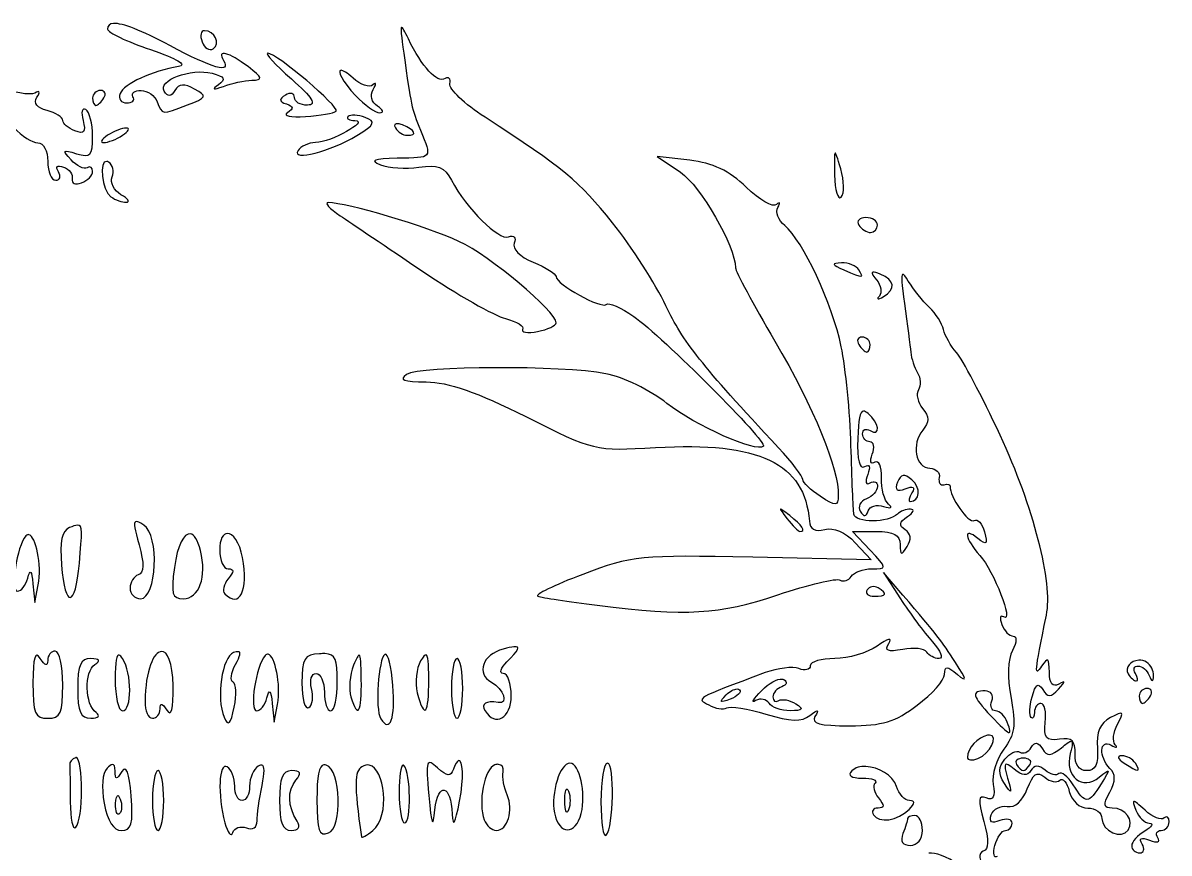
# Model space of a CAD drawing. Extents: x 25 to 138, y 19 to 165.
# Drawn here: x 84.01 to 127.28, y 130.6 to 161.95 of the extents above; entities that cross this region are included whole.
import ezdxf

# ---------------------------------------------------------------- set-up
doc = ezdxf.new("R2010")
doc.units = 0
doc.layers.add('Layer_1', color=7, linetype='CONTINUOUS')

msp = doc.modelspace()

# ---------------------------------------------------------------- linework, layer by layer
at = {"layer": 'Layer_1', "color": 7}
for points in [[(87.434318, 161.924697), (87.434318, 161.924697)], [(90.86784, 161.652397), (90.86784, 161.652397)], [(98.304835, 161.778074), (98.304835, 161.778074)], [(93.250743, 160.805731), (93.250743, 160.805731)], [(96.024457, 160.15805), (96.024457, 160.15805)], [(86.94098, 159.394619), (86.94098, 159.394619)], [(96.539293, 158.463063), (96.539293, 158.463063)], [(87.912222, 157.975239), (87.912222, 157.975239)], [(98.178606, 158.137297), (98.178606, 158.137297)], [(87.177451, 156.717917), (87.177451, 156.717917)], [(109.183619, 156.758156), (107.95, 156.899267), (108.835802, 156.304506)], [(114.67152, 157.030455), (114.67152, 157.030455)], [(95.543246, 155.160183), (95.543246, 155.160183)], [(115.835687, 154.596842), (115.835687, 154.596842)], [(114.918465, 152.883662), (114.918465, 152.883662)], [(116.103575, 152.533092), (116.103575, 152.533092)], [(117.219786, 152.448755), (117.219786, 152.448755)], [(115.694576, 150.081286), (115.694576, 150.081286)], [(115.748043, 147.284969), (115.748043, 147.284969)], [(117.236875, 144.858521), (117.236875, 144.858521)], [(112.606667, 143.590175), (112.606667, 143.590175)], [(86.060689, 142.97998), (86.060689, 142.97998)], [(88.26445, 143.112822), (88.26445, 143.112822)], [(84.235617, 142.622791), (84.235617, 142.622791)], [(90.331507, 142.653107), (90.331507, 142.653107)], [(91.728284, 142.669645), (91.728284, 142.669645)], [(115.993333, 142.037953), (115.330772, 142.743508), (116.226497, 142.743508)], [(115.429439, 142.319622), (116.033573, 141.676353), (111.56873, 141.770062)], [(116.505965, 141.191286), (117.142618, 140.203508)], [(117.229709, 140.344619), (116.505965, 141.191286), (116.505965, 141.191286)], [(84.389956, 140.767953), (84.461062, 140.062397), (84.587292, 140.72606)], [(116.066093, 140.659362), (116.066093, 140.659362)], [(85.231111, 138.227953), (85.231111, 138.227953)], [(87.643781, 138.079123), (87.643781, 138.079123)], [(89.238997, 138.214722), (89.238997, 138.214722)], [(92.132878, 138.203145), (92.132878, 138.203145)], [(93.266728, 138.107235), (93.266728, 138.107235)], [(95.410404, 138.129835), (95.410404, 138.129835)], [(96.706862, 138.067549), (96.706862, 138.067549)], [(97.679758, 138.106132), (97.679758, 138.106132)], [(99.229223, 138.082431), (99.229223, 138.082431)], [(102.542577, 138.388907), (102.542577, 138.388907)], [(86.571667, 137.941319), (86.571667, 137.941319)], [(100.400556, 137.945731), (100.400556, 137.945731)], [(126.141206, 137.879583), (126.141206, 137.879583)], [(110.972865, 136.795895), (110.972865, 136.795895)], [(112.668403, 137.172374), (112.668403, 137.172374)], [(126.452091, 136.816842), (126.452091, 136.816842)], [(120.340769, 136.723133), (120.340769, 136.723133)], [(93.421067, 136.252397), (93.492173, 135.546842), (93.618403, 136.210504)], [(120.506132, 135.056811), (120.506132, 135.056811)], [(123.557659, 134.818686), (123.557659, 134.818686)], [(86.021003, 134.204079), (86.021003, 134.204079)], [(121.778889, 134.183133), (121.778889, 134.183133)], [(125.501798, 134.272431), (125.501798, 134.272431)], [(87.377544, 133.942803), (87.377544, 133.942803)], [(93.034666, 133.92241), (93.034666, 133.92241)], [(95.374576, 133.934534), (95.374576, 133.934534)], [(97.084444, 133.920203), (97.084444, 133.920203)], [(98.359956, 133.918549), (98.359956, 133.918549)], [(100.455126, 134.092184), (100.455126, 134.092184)], [(101.970417, 133.949419), (101.970417, 133.949419)], [(104.662551, 133.994619), (104.662551, 133.994619)], [(106.07642, 133.994619), (106.07642, 133.994619)], [(115.837341, 133.870594), (115.837341, 133.870594)], [(89.111667, 133.712397), (89.111667, 133.712397)], [(94.155839, 133.712397), (94.155839, 133.712397)], [(104.553964, 133.017865), (104.553964, 133.017865)], [(87.591965, 132.768164), (87.591965, 132.768164)], [(125.95214, 132.551535), (125.95214, 132.551535)], [(117.686667, 132.019064), (117.686667, 132.019064)]]:
    msp.add_lwpolyline(points, dxfattribs=at)
for points in [[(87.434318, 161.924697), (87.282268, 161.915101), (87.206667, 161.843707), (87.206667, 161.710826)], [(89.560355, 161.087953), (88.473599, 161.667877), (87.768825, 161.945804), (87.434318, 161.924697)], [(87.206667, 161.710826), (87.206667, 161.587746), (87.934089, 161.239749), (88.823382, 160.937469)], [(90.86784, 161.652397), (90.726649, 161.652397), (90.684025, 161.462659), (90.77303, 161.230715)], [(91.191952, 160.968339), (91.487885, 161.151235), (91.250406, 161.652397), (90.86784, 161.652397)], [(98.304835, 161.778074), (98.260289, 161.760059), (98.295446, 161.459332), (98.386415, 160.805731)], [(98.563907, 161.340959), (98.421907, 161.635176), (98.339481, 161.792083), (98.304835, 161.778074)], [(91.581111, 160.523508), (91.889896, 160.023879), (91.185952, 160.220486), (89.560355, 161.087953)], [(90.77303, 161.230715), (90.862034, 160.998773), (91.050463, 160.880895), (91.191952, 160.968339)], [(99.945802, 159.842204), (99.649288, 159.658946), (99.075407, 160.281153), (98.563907, 161.340959)], [(88.823382, 160.937469), (89.834731, 160.5937), (90.231093, 160.354353), (89.881716, 160.298611)], [(92.50991, 160.295854), (91.797059, 160.844412), (91.308933, 160.963899), (91.581111, 160.523508)], [(93.250743, 160.805731), (93.134589, 160.805731), (93.536866, 160.366892), (94.144812, 159.830077)], [(95.831533, 158.612443), (95.985186, 158.766099), (93.585199, 160.805731), (93.250743, 160.805731)], [(98.386415, 160.805731), (98.665177, 158.802839), (98.680357, 158.733175), (99.020314, 157.894761)], [(89.881716, 160.298611), (88.905069, 160.142788), (87.81647, 159.637407), (87.677405, 159.275005)], [(89.341523, 159.365404), (89.086772, 159.777598), (90.352948, 160.251584), (91.151162, 160.042847)], [(92.651021, 159.778264), (93.088262, 159.795282), (93.069173, 159.865487), (92.50991, 160.295854)], [(96.024457, 160.15805), (95.861852, 160.163229), (96.057568, 159.745599), (96.569059, 159.201142)], [(96.472595, 159.860947), (96.246374, 160.065673), (96.098368, 160.155697), (96.024457, 160.15805)], [(91.151162, 160.042847), (91.631826, 159.917151), (91.685804, 159.8208), (91.393145, 159.611245)], [(91.581111, 159.550062), (91.891556, 159.664754), (92.372919, 159.767427), (92.651021, 159.778264)], [(94.144812, 159.830077), (94.946758, 159.121956), (95.114432, 158.850822), (94.756111, 158.842299)], [(97.223351, 159.605733), (97.094644, 159.488978), (96.75683, 159.603715), (96.472595, 159.860947)], [(97.234375, 159.433755), (97.356766, 159.645137), (97.352056, 159.722488), (97.223351, 159.605733)], [(100.125499, 159.64873), (100.168148, 159.842644), (100.087283, 159.929645), (99.945802, 159.842204)], [(84.458308, 159.299257), (84.295629, 159.198718), (83.609315, 159.314957), (82.933094, 159.557778)], [(84.54099, 159.137202), (84.669492, 159.345121), (84.636652, 159.409481), (84.458308, 159.299257)], [(86.94098, 159.394619), (86.776597, 159.394617), (86.642222, 159.267619), (86.642222, 159.112397)], [(87.065556, 159.112397), (87.161489, 159.267619), (87.105363, 159.394619), (86.94098, 159.394619)], [(87.677405, 159.275005), (87.603437, 159.082253), (87.715347, 158.924432), (87.926553, 158.924432)], [(88.165229, 159.159799), (88.085287, 159.28915), (88.222085, 159.394619), (88.468951, 159.394619)], [(88.468951, 159.394619), (88.715816, 159.394617), (88.990901, 159.204117), (89.080247, 158.971286)], [(89.74832, 159.397374), (89.59587, 159.150703), (89.479704, 159.141819), (89.341523, 159.365404)], [(90.489154, 159.447536), (90.106091, 159.661909), (89.903241, 159.648044), (89.74832, 159.397374)], [(90.222366, 158.850018), (90.953683, 159.128069), (90.974709, 159.175796), (90.489154, 159.447536)], [(91.393145, 159.611245), (91.130399, 159.423104), (91.187346, 159.404588), (91.581111, 159.550062)], [(94.262222, 159.128933), (94.262222, 159.293316), (94.109608, 159.333973), (93.923225, 159.218781)], [(97.400841, 158.803164), (97.167776, 158.950786), (97.101036, 159.203448), (97.234375, 159.433755)], [(101.458889, 158.380934), (100.682778, 158.884082), (100.082847, 159.454792), (100.125499, 159.64873)], [(84.920226, 158.637248), (84.543039, 158.735913), (84.405363, 158.917749), (84.54099, 159.137202)], [(86.642222, 159.112397), (86.642222, 158.957172), (86.698348, 158.830175), (86.766798, 158.830175)], [(86.766798, 158.830175), (86.835248, 158.830175), (86.969623, 158.957172), (87.065556, 159.112397)], [(87.926553, 158.924432), (88.137752, 158.924432), (88.245174, 159.030446), (88.165229, 159.159799)], [(89.080247, 158.971286), (89.273902, 158.466625), (89.22709, 158.471606), (90.222366, 158.850018)], [(93.923225, 159.218781), (93.666045, 159.059833), (93.673778, 158.979654), (93.955195, 158.885846)], [(93.955195, 158.885846), (94.231392, 158.793782), (94.241152, 158.709443), (93.993231, 158.556219)], [(94.756111, 158.842299), (94.484472, 158.835836), (94.262222, 158.964549), (94.262222, 159.128933)], [(96.569059, 159.201142), (96.906563, 158.841887), (97.319313, 158.550103), (97.486281, 158.552361)], [(85.513333, 158.262973), (85.513333, 158.383485), (85.246289, 158.55198), (84.920226, 158.637248)], [(86.386458, 158.673076), (86.245711, 158.760063), (86.197127, 158.574834), (86.278971, 158.26187)], [(86.642222, 157.666008), (86.642222, 158.132973), (86.527205, 158.586092), (86.386458, 158.673076)], [(93.993231, 158.556219), (93.810159, 158.443076), (94.117685, 158.378413), (94.676736, 158.412353)], [(94.676736, 158.412353), (95.235787, 158.446296), (95.755468, 158.536382), (95.831533, 158.612443)], [(96.291245, 158.413454), (96.209979, 158.332188), (96.323805, 158.261311), (96.543701, 158.255808)], [(96.539293, 158.463063), (96.423847, 158.470308), (96.331876, 158.454089), (96.291245, 158.413454)], [(96.928452, 158.373768), (96.793922, 158.425389), (96.654739, 158.455821), (96.539293, 158.463063)], [(97.486281, 158.552361), (97.653252, 158.55474), (97.614757, 158.667671), (97.400841, 158.803164)], [(106.269897, 154.397852), (104.99716, 155.985231), (104.429588, 156.455041), (101.458889, 158.380934)], [(83.678889, 157.983508), (83.959838, 157.673064), (84.360326, 157.419064), (84.569102, 157.419064)], [(85.970841, 157.868302), (85.719299, 157.964828), (85.513333, 158.142462), (85.513333, 158.262973)], [(86.278971, 158.26187), (86.393421, 157.824205), (86.322603, 157.733318), (85.970841, 157.868302)], [(87.912222, 157.975239), (87.757, 157.975239), (87.4395, 157.851756), (87.206667, 157.701286)], [(87.771111, 157.701286), (88.003944, 157.851756), (88.067444, 157.975239), (87.912222, 157.975239)], [(96.543701, 158.255808), (97.091974, 158.242092), (95.650301, 157.441458), (95.054869, 157.428984)], [(96.61591, 157.696325), (97.301942, 158.115436), (97.347126, 158.213107), (96.928452, 158.373768)], [(98.178606, 158.137297), (98.045425, 158.157148), (98.000272, 158.100185), (98.074426, 157.980201)], [(98.074426, 157.980201), (98.169259, 157.826756), (98.36603, 157.701286), (98.512091, 157.701286)], [(98.339563, 158.091546), (98.276777, 158.115639), (98.222999, 158.130679), (98.178606, 158.137297)], [(98.512091, 157.701286), (98.918048, 157.701286), (98.82849, 157.903927), (98.339563, 158.091546)], [(86.036988, 157.008958), (86.564594, 156.841502), (86.642222, 156.926216), (86.642222, 157.666008)], [(87.206667, 157.701286), (86.973833, 157.550817), (86.910333, 157.427881), (87.065556, 157.427881)], [(87.065556, 157.427881), (87.220778, 157.427881), (87.538278, 157.550814), (87.771111, 157.701286)], [(94.396168, 157.125815), (94.138073, 156.708211), (95.623284, 157.089905), (96.61591, 157.696325)], [(99.020314, 157.894761), (99.457671, 156.816141), (99.491492, 156.857069), (98.142778, 156.834774)], [(84.569102, 157.419064), (84.785852, 157.419064), (84.948889, 157.116386), (84.948889, 156.713508)], [(85.825322, 156.775242), (85.48136, 157.147078), (85.508171, 157.176799), (86.036988, 157.008958)], [(95.054869, 157.428984), (94.792391, 157.423484), (94.495945, 157.287258), (94.396168, 157.125815)], [(84.948889, 156.713508), (84.948889, 156.325453), (85.083263, 156.007953), (85.247647, 156.007953)], [(86.430556, 156.477588), (86.314139, 156.407108), (86.041938, 156.541071), (85.825322, 156.775242)], [(87.177451, 156.717917), (86.875442, 156.7698), (86.975507, 155.628683), (87.333997, 155.377361)], [(87.243048, 156.691458), (87.21929, 156.70614), (87.197588, 156.714457), (87.177451, 156.717917)], [(87.378647, 156.128117), (87.460393, 156.341144), (87.399458, 156.594792), (87.243048, 156.691458)], [(98.142778, 156.834774), (97.245503, 156.819934), (97.085531, 156.757662), (97.507778, 156.587829)], [(111.319028, 155.743369), (110.678849, 156.363855), (110.059481, 156.658021), (109.183619, 156.758156)], [(114.67152, 157.030455), (114.642561, 157.001496), (114.646264, 156.736684), (114.655535, 156.209146)], [(114.884287, 156.438452), (114.762091, 156.853064), (114.700479, 157.059414), (114.67152, 157.030455)], [(85.349622, 156.327104), (85.228938, 156.522373), (85.304636, 156.590736), (85.544753, 156.503493)], [(85.247647, 156.007953), (85.41203, 156.007953), (85.458001, 156.151745), (85.349622, 156.327104)], [(85.544753, 156.503493), (85.760388, 156.425148), (85.906362, 156.222741), (85.869419, 156.053701)], [(86.222197, 155.907078), (86.453167, 155.99571), (86.642222, 156.18925), (86.642222, 156.337027)], [(86.642222, 156.337027), (86.642222, 156.48479), (86.546972, 156.548067), (86.430556, 156.477588)], [(97.507778, 156.587829), (97.818222, 156.462968), (98.472436, 156.423051), (98.961883, 156.499084)], [(98.961883, 156.499084), (99.674813, 156.609837), (99.918912, 156.511784), (100.189439, 156.006299)], [(108.835802, 156.304506), (109.596216, 155.794192), (110.913333, 153.510633), (110.913333, 152.702312)], [(114.90303, 155.369645), (115.028847, 155.495463), (115.020426, 155.976505), (114.884287, 156.438452)], [(85.869419, 156.053701), (85.832473, 155.884675), (85.991223, 155.818446), (86.222197, 155.907078)], [(87.712132, 155.459493), (87.446942, 155.6141), (87.296896, 155.91509), (87.378647, 156.128117)], [(100.189439, 156.006299), (100.769945, 154.921615), (101.975821, 153.726161), (102.345795, 153.868133)], [(114.655535, 156.209146), (114.665859, 155.621382), (114.777212, 155.243828), (114.90303, 155.369645)], [(87.333997, 155.377361), (87.496667, 155.263324), (87.757, 155.172256), (87.912222, 155.174514)], [(87.912222, 155.174514), (88.067444, 155.176856), (87.977325, 155.304886), (87.712132, 155.459493)], [(112.45894, 155.085769), (112.327845, 154.966623), (111.814932, 155.262722), (111.319028, 155.743369)], [(95.543246, 155.160183), (95.381832, 155.159364), (95.581665, 154.937114), (95.986975, 154.666294)], [(100.471111, 153.697809), (99.288851, 154.249677), (96.209426, 155.163541), (95.543246, 155.160183)], [(112.773133, 154.293673), (112.529891, 154.495538), (112.413274, 154.80515), (112.514064, 154.98159)], [(112.514064, 154.98159), (112.614851, 155.158029), (112.590038, 155.204915), (112.45894, 155.085769)], [(95.986975, 154.666294), (96.392286, 154.39547), (97.789286, 153.453207), (99.09142, 152.572778)], [(115.835687, 154.596842), (115.593687, 154.596842), (115.474067, 154.469842), (115.57, 154.314619)], [(116.275556, 154.314619), (116.275556, 154.469839), (116.077681, 154.596842), (115.835687, 154.596842)], [(108.288447, 151.262539), (107.899352, 152.087553), (106.991127, 153.498317), (106.269897, 154.397852)], [(114.905234, 149.72079), (114.56806, 151.348069), (113.460767, 153.722989), (112.773133, 154.293673)], [(115.57, 154.314619), (115.665933, 154.159397), (115.863807, 154.032397), (116.009869, 154.032397)], [(116.009869, 154.032397), (116.15593, 154.032394), (116.275556, 154.159394), (116.275556, 154.314619)], [(104.14, 150.619823), (104.14, 151.057129), (101.6464, 153.149194), (100.471111, 153.697809)], [(102.345795, 153.868133), (102.551405, 153.947028), (102.64068, 153.84897), (102.558562, 153.634969)], [(102.558562, 153.634969), (102.474485, 153.415872), (102.766478, 153.121638), (103.278452, 152.90957)], [(103.278452, 152.90957), (103.752213, 152.713333), (104.14, 152.468996), (104.14, 152.366073)], [(114.918465, 152.883662), (114.529424, 152.867491), (114.545418, 152.819011), (115.005556, 152.621286)], [(115.57, 152.621286), (115.474067, 152.776508), (115.180943, 152.894556), (114.918465, 152.883662)], [(99.09142, 152.572778), (100.393554, 151.692349), (101.807007, 150.885391), (102.232796, 150.779123)], [(104.14, 152.366073), (104.14, 152.081403), (105.849793, 151.132378), (106.032873, 151.315455)], [(110.913333, 152.702312), (110.913333, 152.571401), (111.581709, 151.324438), (112.398858, 149.931906)], [(115.005556, 152.621286), (115.760757, 152.296764), (115.770564, 152.296764), (115.57, 152.621286)], [(116.103575, 152.533092), (116.027578, 152.52789), (116.0752, 152.439487), (116.233112, 152.249216)], [(116.376981, 152.456471), (116.239685, 152.509156), (116.149174, 152.53621), (116.103575, 152.533092)], [(116.487222, 151.604843), (116.97495, 151.885519), (116.928581, 152.244802), (116.376981, 152.456471)], [(117.219786, 152.448755), (117.156571, 152.419562), (117.185426, 152.088482), (117.288138, 151.351286)], [(117.436965, 152.197953), (117.328676, 152.374878), (117.257717, 152.46627), (117.219786, 152.448755)], [(116.233112, 152.249216), (116.408942, 152.037354), (116.458977, 151.759975), (116.343907, 151.632955)], [(118.228511, 151.210175), (117.98326, 151.443008), (117.626977, 151.887506), (117.436965, 152.197953)], [(116.343907, 151.632955), (116.228839, 151.505927), (116.293194, 151.493185), (116.487222, 151.604843)], [(106.032873, 151.315455), (106.121019, 151.403604), (106.588176, 151.199665), (107.071363, 150.862356)], [(112.536111, 145.906932), (109.609232, 149.047754), (108.92801, 149.906447), (108.288447, 151.262539)], [(117.288138, 151.351286), (117.396271, 150.575172), (117.504563, 149.747451), (117.528467, 149.51188)], [(118.767047, 150.363508), (118.716019, 150.596342), (118.473762, 150.977339), (118.228511, 151.210175)], [(102.232796, 150.779123), (102.658585, 150.672855), (102.948458, 150.490774), (102.876615, 150.374532)], [(103.443264, 150.296258), (103.826623, 150.369542), (104.14, 150.515014), (104.14, 150.619823)], [(107.071363, 150.862356), (108.151834, 150.108086), (112.130425, 146.124672), (111.966705, 145.960952)], [(102.876615, 150.374532), (102.804776, 150.258293), (103.059907, 150.222976), (103.443264, 150.296258)], [(119.254324, 149.502508), (119.037492, 149.74339), (118.818079, 150.130672), (118.767047, 150.363508)], [(112.398858, 149.931906), (113.850231, 147.458572), (114.840983, 145.049913), (114.793889, 144.108315)], [(115.694576, 150.081286), (115.530193, 150.081286), (115.474067, 149.954283), (115.57, 149.799064)], [(115.57, 149.799064), (115.665933, 149.643842), (115.800307, 149.516842), (115.868758, 149.516842)], [(115.993333, 149.799064), (115.993333, 149.954283), (115.858959, 150.081286), (115.694576, 150.081286)], [(115.868758, 149.516842), (115.937208, 149.516842), (115.993333, 149.643842), (115.993333, 149.799064)], [(115.272896, 145.989064), (115.238505, 147.230842), (115.07317, 148.910295), (114.905234, 149.72079)], [(117.528467, 149.51188), (117.552498, 149.276318), (117.66876, 148.927068), (117.786988, 148.735769)], [(120.90356, 146.37822), (120.213193, 147.85556), (119.471155, 149.261625), (119.254324, 149.502508)], [(106.021849, 148.699938), (104.367765, 149.020272), (99.004518, 148.999088), (98.495556, 148.670175)], [(98.495556, 148.670175), (98.184397, 148.469089), (98.380745, 148.39555), (99.235839, 148.392361)], [(108.324825, 147.579869), (107.705152, 148.070656), (106.668739, 148.57466), (106.021849, 148.699938)], [(117.786988, 148.735769), (117.905217, 148.54447), (117.920197, 148.255624), (117.820062, 148.093603)], [(99.235839, 148.392361), (100.0515, 148.389333), (101.173929, 147.997877), (102.991268, 147.082675)], [(117.820062, 148.093603), (117.719927, 147.93158), (117.791222, 147.61408), (117.978812, 147.388048)], [(111.966705, 145.960952), (111.710278, 145.704525), (109.391123, 146.735347), (108.324825, 147.579869)], [(115.748043, 147.284969), (115.605933, 147.275644), (115.550882, 146.974344), (115.52866, 146.25089)], [(115.921124, 147.201736), (115.852476, 147.258708), (115.795414, 147.288076), (115.748043, 147.284969)], [(115.993333, 146.553508), (116.402132, 146.300857), (116.340551, 146.853643), (115.921124, 147.201736)], [(117.978812, 147.388048), (118.245066, 147.067396), (118.245255, 146.887005), (117.979912, 146.567286)], [(102.991268, 147.082675), (105.569385, 145.784351), (105.595491, 145.777891), (107.89543, 145.914097)], [(115.711111, 146.428933), (115.711111, 146.593316), (115.838111, 146.649441), (115.993333, 146.553508)], [(115.984514, 146.130175), (115.834163, 146.130175), (115.711111, 146.264549), (115.711111, 146.428933)], [(117.979912, 146.567286), (117.5417, 146.039274), (117.712634, 145.146312), (118.254969, 145.129717)], [(122.652564, 139.585044), (122.902026, 140.807848), (122.160194, 143.6891), (120.90356, 146.37822)], [(107.89543, 145.914097), (111.80749, 146.145773), (113.531227, 145.320683), (113.700278, 143.134318)], [(113.453333, 144.711895), (113.453333, 144.827553), (113.040583, 145.365584), (112.536111, 145.906932)], [(115.382034, 143.397798), (115.356383, 143.581237), (115.307288, 144.747286), (115.272896, 145.989064)], [(115.52866, 146.25089), (115.50365, 145.436766), (115.594082, 145.069858), (115.789936, 145.190903)], [(116.07767, 145.660537), (116.176786, 145.918833), (116.134862, 146.130175), (115.984514, 146.130175)], [(116.169722, 145.359576), (116.01308, 145.262765), (115.974066, 145.39055), (116.07767, 145.660537)], [(116.421628, 144.770877), (116.432996, 145.189974), (116.320553, 145.452794), (116.169722, 145.359576)], [(115.789936, 145.190903), (115.979047, 145.307779), (116.020816, 145.197902), (115.903485, 144.892145)], [(118.254969, 145.129717), (118.485674, 145.122661), (118.642694, 144.963911), (118.603889, 144.776939)], [(114.112034, 144.070283), (113.74985, 144.307595), (113.453333, 144.596238), (113.453333, 144.711895)], [(115.903485, 144.892145), (115.793099, 144.604496), (115.830926, 144.477739), (115.996641, 144.580157)], [(115.996641, 144.580157), (116.150085, 144.674989), (116.275556, 144.613812), (116.275556, 144.444558)], [(116.691173, 143.775381), (116.53172, 143.906442), (116.410339, 144.354472), (116.421628, 144.770877)], [(117.028516, 144.59945), (116.915461, 144.304832), (117.001671, 144.234339), (117.323966, 144.358017)], [(117.236875, 144.858521), (117.152445, 144.843894), (117.089609, 144.75866), (117.028516, 144.59945)], [(117.575322, 144.694257), (117.427166, 144.817215), (117.321305, 144.873146), (117.236875, 144.858521)], [(117.512482, 143.872397), (117.879989, 143.872394), (117.920795, 144.407539), (117.575322, 144.694257)], [(118.603889, 144.776939), (118.565083, 144.589967), (118.647743, 144.468589), (118.787443, 144.507397)], [(118.787443, 144.507397), (118.927143, 144.546203), (119.032407, 144.51445), (119.02171, 144.436842)], [(114.793889, 144.108315), (114.772536, 143.681432), (114.710687, 143.678031), (114.112034, 144.070283)], [(116.275556, 144.444558), (116.275556, 144.275303), (116.085818, 144.064478), (115.853876, 143.975473)], [(117.323966, 144.358017), (117.627194, 144.474374), (117.71124, 144.422494), (117.575322, 144.202575)], [(117.575322, 144.202575), (117.463085, 144.020973), (117.434871, 143.872397), (117.512482, 143.872397)], [(119.02171, 144.436842), (118.972412, 144.079509), (119.716818, 143.026038), (119.926806, 143.155815)], [(115.853876, 143.975473), (115.621915, 143.886469), (115.518328, 143.674303), (115.623467, 143.504185)], [(115.922227, 143.517966), (115.981449, 143.695627), (116.2438, 143.772375), (116.505411, 143.68884)], [(116.505411, 143.68884), (116.788224, 143.598537), (116.863549, 143.633699), (116.691173, 143.775381)], [(112.606667, 143.590175), (112.592098, 143.575607), (112.677535, 143.461208), (112.853061, 143.237397)], [(112.959444, 143.344331), (112.735634, 143.519857), (112.621235, 143.604741), (112.606667, 143.590175)], [(112.853061, 143.237397), (113.066096, 142.965756), (113.288346, 142.743508), (113.34695, 142.743508)], [(113.34695, 142.743508), (113.57923, 142.743506), (113.429556, 142.975645), (112.959444, 143.344331)], [(117.028516, 143.40276), (116.687496, 143.061745), (115.429561, 143.057893), (115.382034, 143.397798)], [(115.623467, 143.504185), (115.760082, 143.283131), (115.845277, 143.287111), (115.922227, 143.517966)], [(117.521855, 143.585764), (117.353695, 143.58814), (117.131747, 143.505994), (117.028516, 143.40276)], [(117.319007, 142.806895), (117.066878, 142.970401), (117.08855, 143.09617), (117.404444, 143.303542)], [(117.404444, 143.303542), (117.637278, 143.456388), (117.690011, 143.583506), (117.521855, 143.585764)], [(119.926806, 143.155815), (120.056594, 143.236028), (120.230711, 143.041786), (120.313758, 142.724216)], [(85.763585, 142.887374), (85.483892, 142.780045), (85.397913, 142.366448), (85.469236, 141.469648)], [(86.060689, 142.97998), (85.990182, 142.975281), (85.893272, 142.937141), (85.763585, 142.887374)], [(86.140617, 141.544064), (86.244695, 142.708654), (86.27222, 142.994071), (86.060689, 142.97998)], [(88.26445, 143.112822), (88.179072, 143.073135), (88.231974, 142.825971), (88.39233, 142.245208)], [(88.574231, 142.987695), (88.416751, 143.086044), (88.315676, 143.136633), (88.26445, 143.112822)], [(88.448004, 140.203508), (89.065233, 140.203506), (89.17452, 142.612808), (88.574231, 142.987695)], [(113.700278, 143.134318), (113.72392, 142.828545), (113.915531, 142.724631), (114.280707, 142.820126)], [(114.280707, 142.820126), (114.619775, 142.908795), (115.053451, 142.719844), (115.429439, 142.319622)], [(117.393971, 142.171895), (117.567363, 142.446077), (117.541765, 142.662437), (117.319007, 142.806895)], [(120.063508, 142.480026), (119.504835, 142.943683), (119.560309, 142.477446), (120.140126, 141.836757)], [(84.123719, 142.572631), (83.775468, 142.189128), (83.516323, 140.485731), (83.806219, 140.485731)], [(84.235617, 142.622791), (84.198491, 142.62909), (84.160848, 142.613517), (84.123719, 142.572631)], [(84.587292, 140.72606), (84.730198, 141.478416), (84.495488, 142.578693), (84.235617, 142.622791)], [(90.331507, 142.653107), (90.09441, 142.692271), (89.844358, 142.236016), (89.727924, 141.380352)], [(90.712397, 142.026376), (90.61165, 142.427781), (90.473764, 142.629609), (90.331507, 142.653107)], [(91.728284, 142.669645), (91.568191, 142.668347), (91.44, 142.468339), (91.44, 142.037953)], [(92.300448, 141.755731), (92.192636, 142.34444), (91.93412, 142.671313), (91.728284, 142.669645)], [(116.226497, 142.743508), (116.889903, 142.743508), (117.123441, 142.615357), (117.126631, 142.249619)], [(120.313758, 142.724216), (120.437594, 142.250661), (120.392495, 142.206993), (120.063508, 142.480026)], [(88.39233, 142.245208), (88.59553, 141.50926), (88.587524, 141.181569), (88.365322, 141.1075)], [(90.061409, 140.203508), (90.66646, 140.203506), (90.962167, 141.031198), (90.712397, 142.026376)], [(91.44, 142.037953), (91.44, 141.649897), (91.582723, 141.332397), (91.75695, 141.332397)], [(116.058927, 141.332397), (116.649198, 141.332397), (116.648713, 141.340331), (115.993333, 142.037953)], [(117.126631, 142.249619), (117.13026, 141.834773), (117.173059, 141.822566), (117.393971, 142.171895)], [(85.469236, 141.469648), (85.601508, 139.806566), (85.98918, 139.849562), (86.140617, 141.544064)], [(91.63072, 140.389267), (92.194403, 139.825585), (92.528887, 140.5083), (92.300448, 141.755731)], [(111.56873, 141.770062), (107.315415, 141.85945), (107.010558, 141.829196), (105.143763, 141.122935)], [(120.140126, 141.836757), (120.66373, 141.258181), (121.43451, 139.274819), (121.041363, 139.517796)], [(84.189866, 140.979619), (84.282706, 141.334878), (84.338761, 141.275465), (84.389956, 140.767953)], [(88.365322, 141.1075), (88.193606, 141.050263), (88.053333, 140.823584), (88.053333, 140.603688)], [(89.727924, 141.380352), (89.592771, 140.387102), (89.644477, 140.203508), (90.061409, 140.203508)], [(91.75695, 141.332397), (91.990048, 141.332394), (91.990362, 141.232299), (91.759154, 140.953711)], [(105.143763, 141.122935), (104.065877, 140.715141), (103.303877, 140.343101), (103.45043, 140.296111)], [(115.28502, 141.045764), (115.382517, 141.203518), (115.730587, 141.332397), (116.058927, 141.332397)], [(83.806219, 140.485731), (83.946179, 140.485731), (84.118882, 140.707981), (84.189866, 140.979619)], [(91.759154, 140.953711), (91.586273, 140.745403), (91.528587, 140.491403), (91.63072, 140.389267)], [(112.505795, 140.349578), (113.669281, 140.740148), (114.730705, 140.991718), (114.864444, 140.909064)], [(114.864444, 140.909064), (114.998187, 140.826407), (115.187524, 140.88801), (115.28502, 141.045764)], [(116.066093, 140.659362), (115.991615, 140.64533), (115.924948, 140.603485), (115.884192, 140.537544)], [(116.294848, 140.614715), (116.222599, 140.659368), (116.140571, 140.673394), (116.066093, 140.659362)], [(88.053333, 140.603688), (88.053333, 140.383789), (88.230795, 140.203508), (88.448004, 140.203508)], [(103.45043, 140.296111), (103.596982, 140.249124), (104.605667, 140.097873), (105.692222, 139.960422)], [(105.692222, 139.960422), (109.06241, 139.534094), (110.285443, 139.604232), (112.505795, 140.349578)], [(115.884192, 140.537544), (115.802684, 140.405658), (115.921115, 140.297765), (116.147122, 140.297765)], [(116.147122, 140.297765), (116.622997, 140.297765), (116.664102, 140.386504), (116.294848, 140.614715)], [(119.217392, 137.800208), (118.671964, 138.645704), (118.563119, 138.78491), (117.229709, 140.344619)], [(117.142618, 140.203508), (117.49269, 139.660231), (118.034364, 138.929978), (118.346471, 138.580731)], [(121.041363, 139.517796), (120.907144, 139.600749), (120.873407, 139.471506), (120.965846, 139.230612)], [(122.471767, 137.663508), (122.187154, 137.242927), (122.197063, 137.352268), (122.652564, 139.585044)], [(120.965846, 139.230612), (121.058288, 138.989716), (121.25172, 138.792397), (121.395795, 138.792397)], [(116.70385, 138.518441), (116.844741, 138.746409), (116.672716, 138.707499), (116.25957, 138.41812)], [(117.228056, 138.290239), (116.653855, 138.180475), (116.528853, 138.235288), (116.70385, 138.518441)], [(118.346471, 138.580731), (118.658578, 138.231481), (118.772045, 137.945731), (118.598927, 137.945731)], [(121.395795, 138.792397), (121.54769, 138.792397), (121.536564, 138.566329), (121.369336, 138.253858)], [(84.666667, 137.945731), (84.468798, 138.251911), (84.391985, 137.998074), (84.388853, 137.028508)], [(85.231111, 138.227953), (85.075889, 138.227953), (84.946736, 138.069203), (84.944481, 137.875175)], [(85.513333, 136.957953), (85.513333, 137.65645), (85.386333, 138.227953), (85.231111, 138.227953)], [(87.643781, 138.079123), (87.538187, 138.110314), (87.495668, 137.828422), (87.493297, 137.169619)], [(87.771111, 137.945731), (87.721022, 138.023234), (87.678977, 138.068726), (87.643781, 138.079123)], [(89.238997, 138.214722), (88.95203, 138.202319), (88.628813, 137.506347), (88.621636, 136.322953)], [(89.677215, 136.911098), (89.663462, 137.820746), (89.462195, 138.224369), (89.238997, 138.214722)], [(91.961451, 138.168421), (91.529089, 138.02633), (91.296357, 136.434332), (91.605365, 135.731497)], [(92.132878, 138.203145), (92.093113, 138.205336), (92.036282, 138.193014), (91.961451, 138.168421)], [(92.03421, 137.71918), (92.215713, 138.058337), (92.252168, 138.196575), (92.132878, 138.203145)], [(93.15483, 138.057076), (92.806579, 137.673572), (92.547434, 135.970175), (92.83733, 135.970175)], [(93.266728, 138.107235), (93.229602, 138.113534), (93.191959, 138.097961), (93.15483, 138.057076)], [(93.618403, 136.210504), (93.761309, 136.962861), (93.526599, 138.063138), (93.266728, 138.107235)], [(95.211965, 138.125424), (94.634411, 138.092252), (94.544617, 137.942982), (94.544444, 137.01197)], [(95.410404, 138.129835), (95.35162, 138.131678), (95.286113, 138.129683), (95.211965, 138.125424)], [(95.878385, 137.067091), (95.878385, 137.920604), (95.821889, 138.116938), (95.410404, 138.129835)], [(96.706862, 138.067549), (96.665144, 138.087206), (96.600304, 137.95328), (96.496299, 137.693272)], [(96.784583, 137.169619), (96.775736, 137.762853), (96.760501, 138.042273), (96.706862, 138.067549)], [(97.679758, 138.106132), (97.425451, 137.948962), (97.297545, 136.028186), (97.517701, 135.671965)], [(97.977412, 136.932595), (97.920824, 137.644089), (97.786924, 138.172366), (97.679758, 138.106132)], [(99.229223, 138.082431), (99.183179, 138.094326), (99.117686, 138.012741), (99.025826, 137.854779)], [(99.333403, 137.169619), (99.329011, 137.783583), (99.305962, 138.062604), (99.229223, 138.082431)], [(102.140743, 138.303467), (101.364381, 138.100442), (101.109331, 137.379195), (101.697564, 137.050005)], [(102.542577, 138.388907), (102.450338, 138.379523), (102.316957, 138.349548), (102.140743, 138.303467)], [(102.285159, 137.825013), (102.723126, 138.262979), (102.819299, 138.417056), (102.542577, 138.388907)], [(116.25957, 138.41812), (115.888841, 138.15845), (115.169236, 137.945731), (114.660494, 137.945731)], [(118.133151, 138.190468), (118.050084, 138.324874), (117.642886, 138.369541), (117.228056, 138.290239)], [(118.598927, 137.945731), (118.425809, 137.945731), (118.21622, 138.056063), (118.133151, 138.190468)], [(121.369336, 138.253858), (121.189736, 137.91827), (121.169763, 137.23917), (121.31642, 136.454141)], [(84.944481, 137.875175), (84.941599, 137.639991), (84.849053, 137.663508), (84.666667, 137.945731)], [(86.571667, 137.941319), (86.182891, 137.94472), (86.077778, 137.705469), (86.077778, 136.816842)], [(86.769552, 135.904028), (86.350464, 136.197832), (86.319764, 137.463523), (86.725455, 137.721384)], [(86.725455, 137.721384), (86.957329, 137.868763), (86.908592, 137.938384), (86.571667, 137.941319)], [(87.771111, 135.970175), (88.131229, 135.970175), (88.131229, 137.388486), (87.771111, 137.945731)], [(91.945466, 137.051659), (91.825284, 137.102987), (91.865154, 137.403297), (92.03421, 137.71918)], [(96.496299, 137.693272), (96.347596, 137.321526), (96.300727, 136.781776), (96.392119, 136.493827)], [(99.025826, 137.854779), (98.861318, 137.571896), (98.804473, 137.032146), (98.899046, 136.655334)], [(100.400556, 137.945731), (100.284139, 137.945767), (100.188889, 137.437731), (100.188889, 136.816842)], [(100.612222, 136.816842), (100.612222, 137.437697), (100.516972, 137.945691), (100.400556, 137.945731)], [(102.144048, 137.381286), (101.97774, 137.381286), (102.04124, 137.581091), (102.285159, 137.825013)], [(113.307261, 137.563737), (113.071639, 137.654153), (112.500139, 137.586707), (112.037261, 137.413807)], [(113.735556, 137.672325), (113.735556, 137.52198), (113.542882, 137.473319), (113.307261, 137.563737)], [(114.660494, 137.945731), (114.151754, 137.945728), (113.735556, 137.822676), (113.735556, 137.672325)], [(118.805082, 137.345455), (118.8138, 137.673753), (118.887361, 137.673753), (119.287948, 137.345455)], [(119.287948, 137.345455), (119.669097, 137.033089), (119.65544, 137.121162), (119.217392, 137.800208)], [(122.762258, 137.435303), (122.758733, 137.966544), (122.705306, 138.008618), (122.471767, 137.663508)], [(126.141206, 137.879583), (125.845189, 137.866042), (125.586597, 137.61364), (125.742127, 137.361993)], [(126.012222, 137.381286), (125.916289, 137.536506), (125.961645, 137.663508), (126.113094, 137.663508)], [(126.113094, 137.663508), (126.264543, 137.663508), (126.452624, 137.504758), (126.530916, 137.310731)], [(126.435556, 137.804619), (126.342456, 137.862156), (126.23988, 137.884096), (126.141206, 137.879583)], [(126.695731, 137.294192), (126.707982, 137.479059), (126.590778, 137.708684), (126.435556, 137.804619)], [(94.908246, 136.817392), (94.825786, 137.132719), (94.899675, 137.381286), (95.075815, 137.381286)], [(95.075815, 137.381286), (95.249142, 137.381286), (95.391111, 137.063786), (95.391111, 136.675731)], [(102.446667, 136.534619), (102.446667, 137.000286), (102.310359, 137.381286), (102.144048, 137.381286)], [(112.037261, 137.413807), (109.34713, 136.408963), (109.43012, 136.456308), (109.901855, 136.192312)], [(111.901111, 136.737464), (112.17275, 137.012602), (112.493566, 137.190061), (112.668403, 137.172374)], [(117.772104, 136.181842), (118.334719, 136.608703), (118.799438, 137.132423), (118.805082, 137.345455)], [(123.119444, 136.982757), (122.881949, 136.848671), (122.765162, 136.996597), (122.762258, 137.435303)], [(125.742127, 137.361993), (125.831431, 137.217498), (125.967685, 137.099064), (126.045296, 137.099064)], [(126.045296, 137.099064), (126.122907, 137.099064), (126.108155, 137.226064), (126.012222, 137.381286)], [(126.530916, 137.310731), (126.633554, 137.056364), (126.679672, 137.051834), (126.695731, 137.294192)], [(84.388853, 137.028508), (84.385136, 135.87466), (84.463057, 135.687953), (84.948889, 135.687953)], [(84.948889, 135.687953), (85.429711, 135.687953), (85.513333, 135.876099), (85.513333, 136.957953)], [(86.077778, 136.816842), (86.077778, 135.928211), (86.182891, 135.688974), (86.571667, 135.692361)], [(87.493297, 137.169619), (87.490921, 136.509922), (87.615889, 135.970175), (87.771111, 135.970175)], [(89.444048, 135.993876), (89.613173, 135.726685), (89.690507, 136.031039), (89.677215, 136.911098)], [(91.987356, 136.111286), (92.084395, 136.57695), (92.065647, 137.000331), (91.945466, 137.051659)], [(93.220977, 136.464064), (93.313817, 136.81932), (93.369872, 136.759909), (93.421067, 136.252397)], [(94.544444, 137.01197), (94.544334, 136.420726), (94.659557, 136.008371), (94.800208, 136.095298)], [(94.800208, 136.095298), (94.940859, 136.182226), (94.989388, 136.5071), (94.908246, 136.817392)], [(95.634748, 135.970175), (95.768803, 135.970175), (95.878385, 136.463943), (95.878385, 137.067091)], [(96.392119, 136.493827), (96.661763, 135.644254), (96.80369, 135.888565), (96.784583, 137.169619)], [(97.517701, 135.671965), (97.867462, 135.106039), (98.076995, 135.680494), (97.977412, 136.932595)], [(98.899046, 136.655334), (99.159935, 135.61587), (99.34297, 135.832885), (99.333403, 137.169619)], [(100.188889, 136.816842), (100.188889, 136.195953), (100.284139, 135.687956), (100.400556, 135.687953)], [(100.400556, 135.687953), (100.516972, 135.687947), (100.612222, 136.195984), (100.612222, 136.816842)], [(101.697564, 137.050005), (102.163979, 136.788986), (102.353127, 136.222809), (101.952778, 136.286021)], [(110.555594, 136.569897), (110.699177, 136.714553), (110.863185, 136.799124), (110.972865, 136.795895)], [(111.06216, 136.762271), (111.149054, 136.675378), (110.992127, 136.51768), (110.713794, 136.411698)], [(110.972865, 136.795895), (111.009424, 136.794817), (111.040438, 136.783994), (111.06216, 136.762271)], [(112.663441, 136.882986), (112.477059, 136.820861), (112.324444, 136.645829), (112.324444, 136.49438)], [(112.733997, 137.152531), (112.885844, 137.063857), (112.855217, 136.946912), (112.663441, 136.882986)], [(112.668403, 137.172374), (112.693379, 137.169848), (112.715551, 137.163303), (112.733997, 137.152531)], [(122.11127, 136.500442), (122.236165, 136.978039), (122.341132, 137.049221), (122.512006, 136.772742)], [(122.512006, 136.772742), (122.702859, 136.463943), (122.807101, 136.467101), (123.107868, 136.790381)], [(123.107868, 136.790381), (123.380263, 137.083186), (123.383068, 137.131593), (123.119444, 136.982757)], [(126.452091, 136.816842), (126.287708, 136.816842), (126.153333, 136.689839), (126.153333, 136.534619)], [(126.576667, 136.534619), (126.6726, 136.689839), (126.616474, 136.816842), (126.452091, 136.816842)], [(88.621636, 136.322953), (88.619516, 135.973703), (88.744778, 135.687953), (88.9, 135.687953)], [(92.83733, 135.970175), (92.97729, 135.970175), (93.149993, 136.192425), (93.220977, 136.464064)], [(95.391111, 136.675731), (95.391111, 136.287675), (95.500692, 135.970175), (95.634748, 135.970175)], [(101.952778, 136.286021), (101.484571, 136.359949), (101.293566, 136.237671), (101.458889, 135.970175)], [(101.458889, 135.970175), (101.841402, 135.351259), (102.446667, 135.697125), (102.446667, 136.534619)], [(110.713794, 136.411698), (110.311571, 136.258541), (110.278943, 136.291169), (110.555594, 136.569897)], [(111.670152, 136.354923), (111.486851, 136.25093), (111.590667, 136.423023), (111.901111, 136.737464)], [(112.180576, 136.257356), (112.08308, 136.41511), (111.853455, 136.458913), (111.670152, 136.354923)], [(112.324444, 136.49438), (112.324444, 136.342926), (112.425511, 136.2817), (112.549342, 136.358231)], [(112.549342, 136.358231), (112.673167, 136.434758), (112.958917, 136.380667), (113.184342, 136.238063)], [(120.340769, 136.723133), (119.798942, 136.723133), (119.840875, 136.53999), (120.557948, 135.776698)], [(120.592675, 136.346654), (120.672092, 136.553619), (120.558803, 136.723133), (120.340769, 136.723133)], [(120.730478, 135.970175), (120.575242, 135.970172), (120.513255, 136.139692), (120.592675, 136.346654)], [(121.31642, 136.454141), (121.508495, 135.426025), (121.457872, 135.070194), (121.041363, 134.523786)], [(122.072135, 135.723781), (122.000682, 135.795237), (122.018281, 136.144851), (122.11127, 136.500442)], [(126.153333, 136.534619), (126.153333, 136.379397), (126.209459, 136.252397), (126.277909, 136.252397)], [(126.277909, 136.252397), (126.346359, 136.252397), (126.480734, 136.379397), (126.576667, 136.534619)], [(86.571667, 135.692361), (86.862917, 135.69491), (86.943966, 135.781755), (86.769552, 135.904028)], [(88.9, 135.687953), (89.055222, 135.687953), (89.184376, 135.846703), (89.186631, 136.040731)], [(89.186631, 136.040731), (89.189673, 136.289024), (89.265901, 136.275322), (89.444048, 135.993876)], [(91.605365, 135.731497), (91.76435, 135.369897), (91.850749, 135.455735), (91.987356, 136.111286)], [(109.901855, 136.192312), (110.150092, 136.053383), (110.456571, 136.00363), (110.582603, 136.08152)], [(110.582603, 136.08152), (110.708635, 136.159413), (111.374411, 136.054162), (112.062065, 135.847803)], [(112.97598, 135.974583), (112.635891, 135.972207), (112.278073, 136.099602), (112.180576, 136.257356)], [(113.184342, 136.238063), (113.50623, 136.034434), (113.461608, 135.97797), (112.97598, 135.974583)], [(113.71902, 135.792132), (114.031135, 136.037104), (114.0767, 136.029075), (113.914149, 135.758508)], [(115.225491, 135.405731), (116.451284, 135.405731), (116.94902, 135.557363), (117.772104, 136.181842)], [(121.175309, 135.546842), (121.08596, 135.779675), (120.885701, 135.970175), (120.730478, 135.970175)], [(122.202222, 135.92332), (122.202222, 135.74223), (122.143579, 135.652336), (122.072135, 135.723781)], [(122.445859, 136.252397), (122.311981, 136.252397), (122.202222, 136.104414), (122.202222, 135.92332)], [(122.610121, 135.533061), (122.653552, 135.9287), (122.579734, 136.252397), (122.445859, 136.252397)], [(125.338086, 135.464159), (125.599543, 135.952694), (125.57035, 135.980315), (125.073503, 135.714408)], [(112.062065, 135.847803), (112.999139, 135.566597), (113.414014, 135.55274), (113.71902, 135.792132)], [(113.914149, 135.758508), (113.755046, 135.493677), (114.081859, 135.405731), (115.225491, 135.405731)], [(120.557948, 135.776698), (121.275105, 135.01332), (121.397525, 134.967756), (121.175309, 135.546842)], [(123.142595, 134.898061), (122.637161, 134.828366), (122.544871, 134.938644), (122.610121, 135.533061)], [(125.073503, 135.714408), (124.68083, 135.50426), (124.533166, 135.163268), (124.574653, 134.564023)], [(125.246034, 134.691906), (125.135078, 134.814811), (125.176576, 135.162373), (125.338086, 135.464159)], [(120.42841, 135.049645), (120.063836, 134.978172), (119.673799, 134.550891), (119.666631, 134.215103)], [(120.063508, 134.166597), (120.538178, 134.348746), (120.850962, 135.04533), (120.506132, 135.056811)], [(120.506132, 135.056811), (120.483145, 135.057576), (120.457389, 135.055326), (120.42841, 135.049645)], [(121.650455, 134.410234), (121.777365, 134.331799), (121.969358, 134.410643), (122.077096, 134.584969)], [(122.077096, 134.584969), (122.217293, 134.811811), (122.336887, 134.798069), (122.498225, 134.537014)], [(123.731844, 134.347397), (123.749288, 134.841707), (123.618744, 134.963717), (123.142595, 134.898061)], [(123.217562, 134.577253), (123.385343, 134.71493), (123.494315, 134.798371), (123.557659, 134.818686)], [(123.557659, 134.818686), (123.663236, 134.852538), (123.641623, 134.711602), (123.550494, 134.357868)], [(125.050352, 133.799488), (124.620452, 134.229389), (124.656074, 134.924101), (125.095, 134.67151)], [(125.095, 134.67151), (125.289028, 134.55986), (125.35699, 134.568998), (125.246034, 134.691906)], [(85.993992, 134.201875), (85.861612, 134.157747), (85.762953, 134.029432), (85.774609, 133.916895)], [(86.021003, 134.204079), (86.012319, 134.205804), (86.003232, 134.204954), (85.993992, 134.201875)], [(86.007222, 131.572577), (86.29265, 131.85798), (86.290221, 134.150649), (86.021003, 134.204079)], [(99.665784, 133.816577), (99.238822, 134.203416), (99.211706, 134.119421), (99.332852, 132.775882)], [(119.666631, 134.215103), (119.664254, 134.103563), (119.842678, 134.081857), (120.063508, 134.166597)], [(121.041363, 134.523786), (120.759934, 134.15458), (120.582698, 133.557271), (120.646692, 133.193701)], [(121.064514, 133.23339), (120.826474, 133.614181), (120.831353, 133.84378), (121.083256, 134.147305)], [(121.083256, 134.147305), (121.268326, 134.3703), (121.523546, 134.488666), (121.650455, 134.410234)], [(121.778889, 134.183133), (121.559712, 134.183133), (121.445937, 134.077119), (121.525882, 133.947765)], [(122.031895, 133.947765), (122.111841, 134.077119), (121.998065, 134.183133), (121.778889, 134.183133)], [(122.498225, 134.537014), (122.680112, 134.242718), (122.819166, 134.250341), (123.217562, 134.577253)], [(123.550494, 134.357868), (123.328354, 133.4956), (124.010301, 132.940923), (124.646312, 133.466553)], [(124.171716, 133.712397), (123.8742, 133.712397), (123.717423, 133.938398), (123.731844, 134.347397)], [(124.574653, 134.564023), (124.617886, 133.939564), (124.510427, 133.712397), (124.171716, 133.712397)], [(125.501798, 134.272431), (125.299837, 134.269834), (125.334525, 134.159), (125.588889, 133.994619)], [(126.012222, 133.994619), (125.916289, 134.149839), (125.686665, 134.274688), (125.501798, 134.272431)], [(85.774609, 133.916895), (85.786265, 133.804359), (85.795556, 133.183414), (85.795556, 132.536654)], [(87.186824, 133.80555), (87.006357, 133.625083), (86.962242, 133.091751), (87.077132, 132.479326)], [(87.377544, 133.942803), (87.330373, 133.932192), (87.26722, 133.88595), (87.186824, 133.80555)], [(87.493297, 133.698616), (87.491381, 133.88024), (87.45616, 133.96049), (87.377544, 133.942803)], [(88.094673, 132.760998), (88.024473, 133.643639), (87.910681, 133.941223), (87.744102, 133.67822)], [(91.722222, 133.853508), (91.401217, 134.051899), (91.349661, 132.809503), (91.634578, 131.744007)], [(92.004444, 133.131415), (92.004444, 133.432698), (91.877444, 133.757573), (91.722222, 133.853508)], [(92.895208, 133.881067), (92.715755, 133.77016), (92.568889, 133.432698), (92.568889, 133.131415)], [(93.034666, 133.92241), (93.000057, 133.931548), (92.953806, 133.917282), (92.895208, 133.881067)], [(93.036319, 133.156769), (93.136082, 133.655589), (93.13849, 133.894987), (93.034666, 133.92241)], [(95.374576, 133.934534), (95.186954, 133.903614), (95.108889, 133.503575), (95.108889, 132.616029)], [(95.461667, 133.925715), (95.430295, 133.936033), (95.401378, 133.938954), (95.374576, 133.934534)], [(95.546553, 131.358156), (96.081686, 131.563506), (96.00957, 133.745541), (95.461667, 133.925715)], [(96.811042, 133.85902), (96.516579, 133.677038), (96.512631, 133.226205), (96.787891, 131.208776)], [(97.084444, 133.920203), (97.00039, 133.93693), (96.908846, 133.919467), (96.811042, 133.85902)], [(97.225556, 131.454619), (97.888306, 132.004654), (97.672819, 133.803123), (97.084444, 133.920203)], [(98.359956, 133.918549), (98.276644, 133.891735), (98.213333, 133.479047), (98.213333, 132.913133)], [(98.396338, 133.905322), (98.383736, 133.917923), (98.371858, 133.922382), (98.359956, 133.918549)], [(98.425, 131.736842), (98.680823, 131.736636), (98.655553, 133.646106), (98.396338, 133.905322)], [(100.262202, 133.765864), (100.157108, 133.47068), (100.036424, 133.480766), (99.665784, 133.816577)], [(100.455126, 134.092184), (100.401459, 134.074675), (100.335944, 133.972984), (100.262202, 133.765864)], [(100.496466, 132.565869), (100.66813, 133.441137), (100.616128, 134.144711), (100.455126, 134.092184)], [(101.830959, 133.93233), (101.429597, 133.800479), (101.179308, 132.505257), (101.429123, 131.854249)], [(101.970417, 133.949419), (101.929187, 133.954239), (101.882112, 133.949139), (101.830959, 133.93233)], [(102.13909, 133.672158), (102.16539, 133.830027), (102.094109, 133.934955), (101.970417, 133.949419)], [(104.662551, 133.994619), (104.281616, 133.994617), (103.934116, 132.875363), (104.079367, 132.115525)], [(105.086988, 132.098436), (105.279348, 132.864847), (105.02648, 133.994619), (104.662551, 133.994619)], [(106.07642, 133.994619), (105.942844, 133.994617), (105.833333, 133.338636), (105.833333, 132.536654)], [(106.027911, 131.273269), (106.316165, 131.56152), (106.359579, 133.994619), (106.07642, 133.994619)], [(115.837341, 133.870594), (115.625976, 133.880161), (115.433032, 133.829536), (115.30652, 133.703025)], [(116.991034, 133.117634), (116.857201, 133.539299), (116.302341, 133.849546), (115.837341, 133.870594)], [(121.431073, 133.766965), (121.048399, 134.084555), (121.017165, 134.04118), (121.187436, 133.427968)], [(122.061111, 133.712397), (121.925898, 133.493619), (121.741204, 133.509578), (121.431073, 133.766965)], [(121.525882, 133.947765), (121.605825, 133.818414), (121.7196, 133.712397), (121.778889, 133.712397)], [(121.778889, 133.712397), (121.838178, 133.712394), (121.951953, 133.818414), (122.031895, 133.947765)], [(122.606263, 133.728933), (122.360145, 133.933202), (122.194297, 133.927899), (122.061111, 133.712397)], [(123.12606, 133.601602), (123.034679, 133.510225), (122.800753, 133.567521), (122.606263, 133.728933)], [(124.646312, 133.466553), (125.075304, 133.821092), (125.081589, 133.799742), (124.719622, 133.218508)], [(125.04043, 132.896047), (125.270624, 133.326159), (125.273362, 133.576479), (125.050352, 133.799488)], [(125.588889, 133.994619), (126.131072, 133.644229), (126.228771, 133.644229), (126.012222, 133.994619)], [(87.744102, 133.67822), (87.537804, 133.352516), (87.496912, 133.356238), (87.493297, 133.698616)], [(89.111667, 133.712397), (88.99525, 133.712434), (88.9, 133.204397), (88.9, 132.583508)], [(89.323333, 132.583508), (89.323333, 133.204363), (89.228083, 133.712358), (89.111667, 133.712397)], [(94.155839, 133.712397), (93.809783, 133.712397), (93.697778, 133.43668), (93.697778, 132.583508)], [(94.357582, 131.807397), (94.005662, 132.370721), (93.98858, 132.959423), (94.312935, 133.350247)], [(94.312935, 133.350247), (94.536771, 133.619953), (94.496628, 133.712397), (94.155839, 133.712397)], [(99.562708, 132.236242), (99.677034, 133.311224), (100.174371, 133.187721), (100.219758, 132.073081)], [(102.291224, 132.795175), (102.172524, 133.066814), (102.104023, 133.461668), (102.13909, 133.672158)], [(115.30652, 133.703025), (115.130696, 133.5272), (115.271536, 133.430175), (115.701741, 133.430175)], [(115.701741, 133.430175), (116.069099, 133.430172), (116.286187, 133.346547), (116.184053, 133.244414)], [(121.187436, 133.427968), (121.354026, 132.828014), (121.33576, 132.799496), (121.064514, 133.23339)], [(121.926615, 133.025031), (122.146811, 133.60419), (122.296657, 133.70327), (122.585869, 133.463246)], [(122.585869, 133.463246), (122.791607, 133.292499), (123.048085, 133.241405), (123.156376, 133.349697)], [(123.661842, 133.175512), (123.458526, 133.501072), (123.21744, 133.692983), (123.12606, 133.601602)], [(123.156376, 133.349697), (123.264668, 133.457988), (123.426762, 133.26663), (123.516319, 132.924159)], [(92.286667, 132.583508), (92.131444, 132.583506), (92.004444, 132.830131), (92.004444, 133.131415)], [(92.568889, 133.131415), (92.568889, 132.830131), (92.441889, 132.583508), (92.286667, 132.583508)], [(92.851111, 131.812356), (92.851111, 132.042395), (92.934477, 132.647567), (93.036319, 133.156769)], [(98.213333, 132.913133), (98.213333, 132.266372), (98.308583, 131.736932), (98.425, 131.736842)], [(104.46687, 132.583508), (104.46687, 132.874547), (104.502918, 133.036881), (104.553964, 133.017865)], [(104.553964, 133.017865), (104.570979, 133.011527), (104.589512, 132.984792), (104.609084, 132.936286)], [(104.609084, 132.936286), (104.687376, 132.742258), (104.687376, 132.424758), (104.609084, 132.230731)], [(116.184053, 133.244414), (116.08192, 133.142277), (116.139606, 132.888277), (116.312487, 132.679969)], [(117.479961, 132.583508), (117.304154, 132.583508), (117.084246, 132.823948), (116.991034, 133.117634)], [(120.646692, 133.193701), (120.728954, 132.726327), (120.651431, 132.576964), (120.381559, 132.680519)], [(121.175309, 132.359161), (121.464279, 132.307515), (121.750274, 132.561221), (121.926615, 133.025031)], [(123.516319, 132.924159), (123.611519, 132.560123), (123.900105, 132.301286), (124.210851, 132.301286)], [(124.719622, 133.218508), (124.232075, 132.435624), (124.126546, 132.431393), (123.661842, 133.175512)], [(125.139097, 132.301286), (124.802869, 132.301286), (124.783542, 132.416052), (125.04043, 132.896047)], [(85.795556, 132.536654), (85.795556, 131.889896), (85.890806, 131.456175), (86.007222, 131.572577)], [(87.077132, 132.479326), (87.205653, 131.794257), (87.423577, 131.454619), (87.73418, 131.454619)], [(87.659216, 132.095682), (87.565433, 132.001902), (87.498688, 132.168591), (87.510936, 132.466098)], [(87.510936, 132.466098), (87.5194, 132.671581), (87.549188, 132.774641), (87.591965, 132.768164)], [(87.591965, 132.768164), (87.617633, 132.764277), (87.648031, 132.720849), (87.681813, 132.636425)], [(87.681813, 132.636425), (87.76335, 132.432697), (87.752995, 132.189464), (87.659216, 132.095682)], [(87.73418, 131.454619), (88.113464, 131.454619), (88.179518, 131.69422), (88.094673, 132.760998)], [(88.9, 132.583508), (88.9, 131.962617), (88.99525, 131.454622), (89.111667, 131.454619)], [(89.111667, 131.454619), (89.228083, 131.454611), (89.323333, 131.962651), (89.323333, 132.583508)], [(93.697778, 132.583508), (93.697778, 131.749206), (93.812473, 131.454619), (94.137647, 131.454619)], [(95.108889, 132.616029), (95.108889, 131.443666), (95.186554, 131.220011), (95.546553, 131.358156)], [(99.332852, 132.775882), (99.436631, 131.624943), (99.48547, 131.509975), (99.562708, 132.236242)], [(100.219758, 132.073081), (100.241117, 131.548492), (100.326825, 131.700923), (100.496466, 132.565869)], [(101.882222, 131.454619), (102.311982, 131.454619), (102.544282, 132.216063), (102.291224, 132.795175)], [(104.609084, 132.230731), (104.530793, 132.036703), (104.46687, 132.195453), (104.46687, 132.583508)], [(105.833333, 132.536654), (105.833333, 131.734674), (105.92078, 131.166138), (106.027911, 131.273269)], [(116.312487, 132.679969), (116.545278, 132.399471), (116.540136, 132.301286), (116.293194, 132.301286)], [(117.463976, 132.247816), (117.70456, 132.488391), (117.708957, 132.583508), (117.479961, 132.583508)], [(120.381559, 132.680519), (120.073993, 132.798548), (120.055778, 132.628534), (120.285095, 131.798025)], [(125.95214, 132.551535), (125.90631, 132.551612), (125.9443, 132.439699), (126.030411, 132.215296)], [(126.376024, 132.214192), (126.127741, 132.438861), (125.99797, 132.551462), (125.95214, 132.551535)], [(104.079367, 132.115525), (104.240928, 131.270365), (104.876459, 131.259621), (105.086988, 132.098436)], [(116.293194, 132.301286), (116.109812, 132.301286), (116.031622, 132.185815), (116.11901, 132.044419)], [(116.11901, 132.044419), (116.324611, 131.711749), (117.035337, 131.819177), (117.463976, 132.247816)], [(117.686667, 132.019064), (117.531444, 132.019064), (117.404444, 131.966017), (117.404444, 131.901103)], [(117.968889, 131.454619), (117.968889, 131.765064), (117.841889, 132.019064), (117.686667, 132.019064)], [(120.893637, 131.824483), (120.574822, 131.702142), (120.474576, 131.770401), (120.570075, 132.044969)], [(120.570075, 132.044969), (120.646165, 132.263731), (120.918619, 132.405037), (121.175309, 132.359161)], [(124.210851, 132.301286), (124.503191, 132.301286), (124.742222, 132.124494), (124.742222, 131.908269)], [(125.737716, 131.467297), (125.969243, 131.841916), (125.639415, 132.301286), (125.139097, 132.301286)], [(126.030411, 132.215296), (126.131312, 131.952361), (126.359006, 131.733286), (126.536427, 131.728573)], [(127.093706, 131.924805), (126.989885, 131.820986), (126.666938, 131.950919), (126.376024, 132.214192)], [(127.282222, 131.784244), (127.282222, 131.965334), (127.197527, 132.028575), (127.093706, 131.924805)], [(91.634578, 131.744007), (91.737273, 131.359965), (91.870697, 131.194492), (91.931132, 131.375795)], [(91.931132, 131.375795), (91.991567, 131.5571), (92.223161, 131.635479), (92.445967, 131.54998)], [(92.445967, 131.54998), (92.685647, 131.458006), (92.851111, 131.564895), (92.851111, 131.812356)], [(94.137647, 131.454619), (94.419028, 131.454619), (94.498524, 131.581789), (94.357582, 131.807397)], [(101.429123, 131.854249), (101.51344, 131.634528), (101.717258, 131.454619), (101.882222, 131.454619)], [(117.404444, 131.901103), (117.404444, 131.836187), (117.327237, 131.582187), (117.233017, 131.336659)], [(120.285095, 131.798025), (120.484178, 131.076964), (120.477873, 130.738723), (120.264149, 130.667482)], [(121.355556, 131.728019), (121.355556, 131.878368), (121.147651, 131.921957), (120.893637, 131.824483)], [(121.106407, 131.454619), (121.243525, 131.454617), (121.355556, 131.577671), (121.355556, 131.728019)], [(124.742222, 131.908269), (124.742222, 131.42975), (125.505574, 131.091685), (125.737716, 131.467297)], [(126.536427, 131.728573), (126.713846, 131.723854), (126.636639, 131.590236), (126.365, 131.432019)], [(126.983465, 131.454619), (127.147848, 131.454619), (127.282222, 131.60315), (127.282222, 131.784244)], [(96.787891, 131.208776), (96.795779, 131.150962), (96.992722, 131.261382), (97.225556, 131.454619)], [(117.233017, 131.336659), (117.120605, 131.043715), (117.21763, 130.890175), (117.515239, 130.890175)], [(117.515239, 130.890175), (117.780618, 130.890175), (117.968889, 131.124335), (117.968889, 131.454619)], [(120.708979, 130.890175), (120.790219, 131.200831), (120.969289, 131.454619), (121.106407, 131.454619)], [(126.365, 131.432019), (126.093361, 131.273805), (125.871111, 131.023903), (125.871111, 130.876394)], [(126.264678, 130.93813), (126.126229, 131.162147), (126.216678, 131.208635), (126.545247, 131.082549)], [(126.545247, 131.082549), (126.832896, 130.972163), (126.959103, 131.009987), (126.856685, 131.175702)], [(126.856685, 131.175702), (126.761852, 131.329146), (126.819081, 131.454619), (126.983465, 131.454619)], [(120.797726, 130.47125), (120.667707, 130.390893), (120.627741, 130.579513), (120.708979, 130.890175)], [(125.871111, 130.876394), (125.871111, 130.728885), (126.005486, 130.607953), (126.169869, 130.607953)], [(126.169869, 130.607953), (126.334252, 130.607953), (126.376915, 130.756529), (126.264678, 130.93813)], [(119.334799, 130.156507), (118.878714, 130.47596), (118.459247, 130.626568), (118.208668, 130.591965)], [(120.264149, 130.667482), (120.063895, 130.600731), (120.102162, 130.347411), (120.376047, 129.929406)]]:
    msp.add_open_spline(points, degree=3, dxfattribs=at)

doc.saveas('drawing.dxf')
